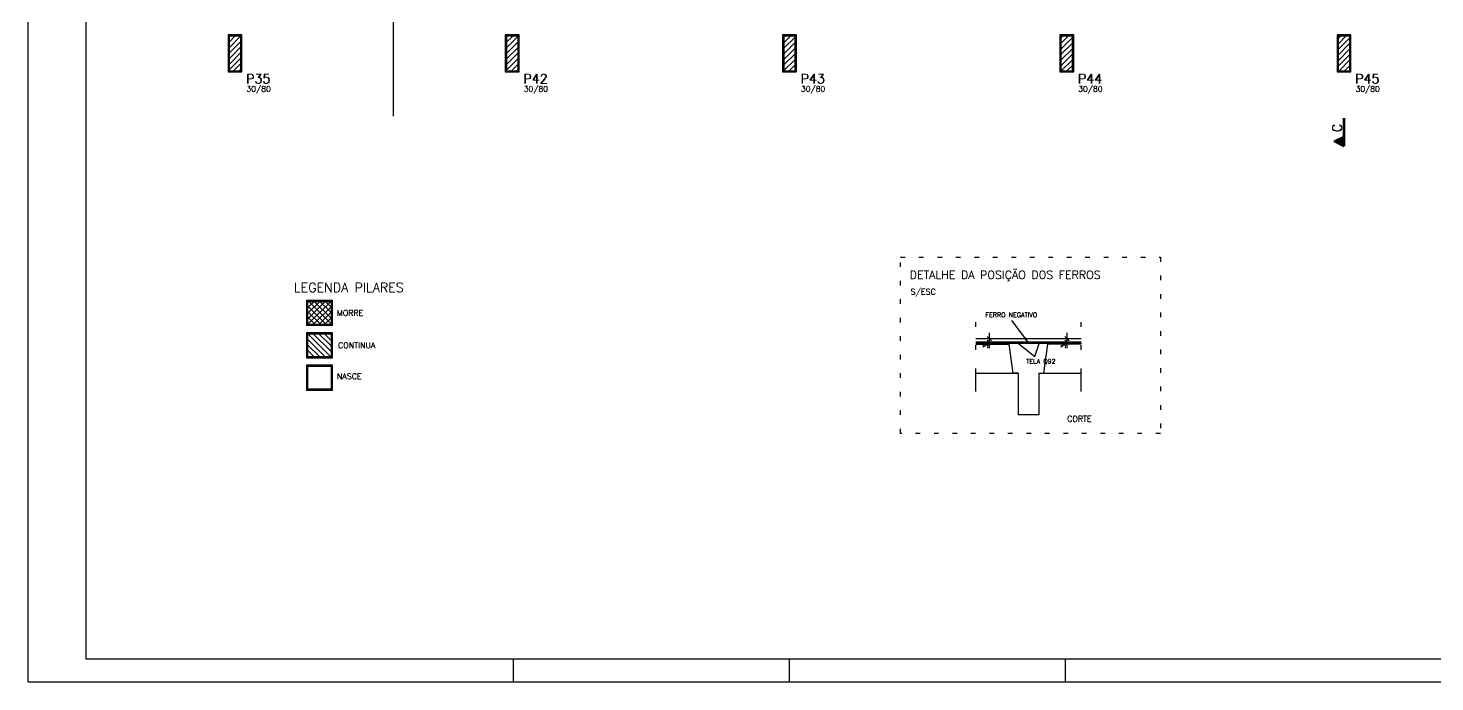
# Model space of a CAD drawing. Extents: x 797 to 1056, y -75 to 15.
# Drawn here: x 972.51 to 1002.95, y -26.56 to -12.42 of the extents above; entities that cross this region are included whole.
import ezdxf

# ---------------------------------------------------------------- set-up
doc = ezdxf.new("R2010")
doc.units = 0
doc.header["$MEASUREMENT"] = 0
doc.linetypes.add('ESTILO_TQS_0002', pattern=[0.4, 0.1, -0.3])
doc.linetypes.add('ESTILO_TQS_0004', pattern=[2, 0.5, -0.4, 0.1, -0.4, 0.1, -0.5])
for name, color, linetype in [('06', 6, 'CONTINUOUS'), ('1', 2, 'CONTINUOUS'), ('11', 11, 'CONTINUOUS'), ('2', 4, 'CONTINUOUS'), ('CERCADURA', 7, 'CONTINUOUS')]:
    doc.layers.add(name, color=color, linetype=linetype)
doc.styles.get("Standard").update_dxf_attribs({"font": 'ROMANS.SHX'})

msp = doc.modelspace()

# ---------------------------------------------------------------- linework, layer by layer
at = {"layer": '06'}
for p, q in [((973.76, 14.987), (973.76, -26.063)), ((973.76, -26.063), (1031.46, -26.063))]:
    msp.add_line(p, q, dxfattribs=at)
at = {"layer": '1', "linetype": 'Continuous'}
for p, q in [((1000.974, -14.969), (1000.974, -14.362)), ((1000.986, -14.969), (1000.986, -14.362)), ((1000.987, -14.362), (1000.987, -14.97)), ((1001, -14.362), (1001, -14.97)), ((1000.774, -14.855), (1000.981, -14.752)), ((1000.982, -14.982), (1000.774, -14.878)), ((1000.776, -14.855), (1000.981, -14.753)), ((1000.981, -14.98), (1000.776, -14.878)), ((1000.78, -14.867), (1000.986, -14.763)), ((1000.987, -14.97), (1000.78, -14.867)), ((1000.782, -14.867), (1000.986, -14.764)), ((1000.986, -14.969), (1000.782, -14.867)), ((1000.783, -14.875), (1000.783, -14.857)), ((1000.796, -14.875), (1000.796, -14.857)), ((1000.799, -14.883), (1000.799, -14.851)), ((1000.812, -14.883), (1000.812, -14.851)), ((1000.815, -14.891), (1000.815, -14.843)), ((1000.828, -14.891), (1000.828, -14.843)), ((1000.831, -14.899), (1000.831, -14.835)), ((1000.844, -14.899), (1000.844, -14.835)), ((1000.847, -14.907), (1000.847, -14.827)), ((1000.86, -14.907), (1000.86, -14.827)), ((1000.863, -14.914), (1000.863, -14.819)), ((1000.876, -14.914), (1000.876, -14.819)), ((1000.879, -14.922), (1000.879, -14.811)), ((1000.891, -14.922), (1000.891, -14.811)), ((1000.895, -14.93), (1000.895, -14.803)), ((1000.907, -14.93), (1000.907, -14.803)), ((1000.911, -14.938), (1000.911, -14.795)), ((1000.923, -14.938), (1000.923, -14.795)), ((1000.927, -14.946), (1000.927, -14.787)), ((1000.939, -14.946), (1000.939, -14.787)), ((1000.943, -14.954), (1000.943, -14.779)), ((1000.955, -14.954), (1000.955, -14.779)), ((1000.959, -14.962), (1000.959, -14.771)), ((1000.971, -14.962), (1000.971, -14.771)), ((993.018, -19.136), (995.298, -19.136)), ((993.018, -19.203), (995.298, -19.203)), ((993.018, -19.216), (995.298, -19.216)), ((993.018, -19.218), (995.298, -19.218)), ((993.018, -19.231), (995.298, -19.231)), ((993.018, -19.256), (993.738, -19.256)), ((993.828, -19.886), (993.738, -19.256)), ((994.488, -19.886), (994.578, -19.256)), ((995.298, -19.256), (994.578, -19.256)), ((993.018, -19.886), (993.828, -19.886)), ((993.933, -19.886), (993.828, -19.886)), ((993.933, -19.886), (993.933, -20.786)), ((994.383, -19.886), (994.488, -19.886)), ((994.383, -19.886), (994.383, -20.786)), ((994.488, -19.886), (995.298, -19.886)), ((994.383, -20.786), (993.933, -20.786))]:
    msp.add_line(p, q, dxfattribs=at)
for points in [[(980.406, 11.495), (980.406, -0.068), (982.289, -0.696), (978.524, -0.696), (980.406, -1.323), (980.406, -14.318)], [(976.836, -13.362), (977.136, -13.362), (977.136, -12.562), (976.836, -12.562), (976.836, -13.362)], [(976.848, -13.35), (977.123, -13.35), (977.123, -12.575), (976.848, -12.575), (976.848, -13.35)], [(976.861, -13.337), (977.111, -13.337), (977.111, -12.587), (976.861, -12.587), (976.861, -13.337)], [(982.836, -13.362), (983.136, -13.362), (983.136, -12.562), (982.836, -12.562), (982.836, -13.362)], [(982.848, -13.35), (983.123, -13.35), (983.123, -12.575), (982.848, -12.575), (982.848, -13.35)], [(982.861, -13.337), (983.111, -13.337), (983.111, -12.587), (982.861, -12.587), (982.861, -13.337)], [(988.836, -13.362), (989.136, -13.362), (989.136, -12.562), (988.836, -12.562), (988.836, -13.362)], [(988.848, -13.35), (989.123, -13.35), (989.123, -12.575), (988.848, -12.575), (988.848, -13.35)], [(988.861, -13.337), (989.111, -13.337), (989.111, -12.587), (988.861, -12.587), (988.861, -13.337)], [(994.836, -13.362), (995.136, -13.362), (995.136, -12.562), (994.836, -12.562), (994.836, -13.362)], [(994.848, -13.35), (995.123, -13.35), (995.123, -12.575), (994.848, -12.575), (994.848, -13.35)], [(994.861, -13.337), (995.111, -13.337), (995.111, -12.587), (994.861, -12.587), (994.861, -13.337)], [(1000.836, -13.362), (1001.136, -13.362), (1001.136, -12.562), (1000.836, -12.562), (1000.836, -13.362)], [(1000.848, -13.35), (1001.123, -13.35), (1001.123, -12.575), (1000.848, -12.575), (1000.848, -13.35)], [(1000.861, -13.337), (1001.111, -13.337), (1001.111, -12.587), (1000.861, -12.587), (1000.861, -13.337)], [(978.541, -18.305), (979.091, -18.305), (979.091, -18.855), (978.541, -18.855), (978.541, -18.305)], [(978.553, -18.317), (979.078, -18.317), (979.078, -18.842), (978.553, -18.842), (978.553, -18.317)], [(978.566, -18.33), (979.066, -18.33), (979.066, -18.83), (978.566, -18.83), (978.566, -18.33)], [(978.541, -19.555), (978.541, -19.005), (979.091, -19.005), (979.091, -19.555), (978.541, -19.555)], [(978.553, -19.542), (978.553, -19.017), (979.078, -19.017), (979.078, -19.542), (978.553, -19.542)], [(978.566, -19.53), (978.566, -19.03), (979.066, -19.03), (979.066, -19.53), (978.566, -19.53)], [(978.541, -19.705), (979.091, -19.705), (979.091, -20.255), (978.541, -20.255), (978.541, -19.705)], [(978.553, -19.717), (979.078, -19.717), (979.078, -20.242), (978.553, -20.242), (978.553, -19.717)], [(978.566, -19.73), (979.066, -19.73), (979.066, -20.23), (978.566, -20.23), (978.566, -19.73)]]:
    msp.add_lwpolyline(points, dxfattribs=at)
for centre in [(993.039, -19.244), (993.489, -19.244), (993.939, -19.244), (994.389, -19.244), (994.839, -19.244), (995.289, -19.244)]:
    msp.add_circle(centre, 0.0075, dxfattribs=at)
at = {"layer": '11', "linetype": 'Continuous'}
for p, q in [((976.986, -12.962), (976.986, -12.962)), ((982.986, -12.962), (982.986, -12.962)), ((988.986, -12.962), (988.986, -12.962)), ((994.986, -12.962), (994.986, -12.962)), ((1000.986, -12.962), (1000.986, -12.962))]:
    msp.add_line(p, q, dxfattribs=at)
at = {"layer": '2', "linetype": 'Continuous'}
for p, q in [((976.836, -12.861), (977.135, -12.562)), ((976.836, -12.741), (977.014, -12.562)), ((976.836, -12.621), (976.894, -12.562)), ((976.836, -12.981), (977.136, -12.681)), ((982.836, -12.751), (983.025, -12.562)), ((982.836, -12.631), (982.905, -12.562)), ((982.836, -12.871), (983.136, -12.571)), ((982.836, -12.992), (983.136, -12.692)), ((988.836, -12.762), (989.035, -12.562)), ((988.836, -12.641), (988.915, -12.562)), ((988.836, -12.882), (989.136, -12.582)), ((988.836, -13.002), (989.136, -12.702)), ((994.836, -12.772), (995.046, -12.562)), ((994.836, -12.652), (994.925, -12.562)), ((994.836, -12.892), (995.136, -12.592)), ((994.836, -13.012), (995.136, -12.712)), ((1000.836, -12.782), (1001.056, -12.562)), ((1000.836, -12.662), (1000.936, -12.562)), ((1000.836, -12.903), (1001.136, -12.603)), ((1000.836, -13.023), (1001.136, -12.723)), ((976.836, -13.101), (977.136, -12.801)), ((976.836, -13.222), (977.136, -12.922)), ((976.836, -13.342), (977.136, -13.042)), ((982.836, -13.112), (983.136, -12.812)), ((982.836, -13.232), (983.136, -12.932)), ((982.836, -13.352), (983.136, -13.052)), ((988.836, -13.122), (989.136, -12.822)), ((988.836, -13.242), (989.136, -12.942)), ((988.836, -13.362), (989.136, -13.063)), ((994.836, -13.133), (995.136, -12.833)), ((994.836, -13.253), (995.136, -12.953)), ((994.847, -13.362), (995.136, -13.073)), ((1000.836, -13.143), (1001.136, -12.843)), ((1000.836, -13.263), (1001.136, -12.963)), ((1000.857, -13.362), (1001.136, -13.083)), ((976.936, -13.362), (977.136, -13.162)), ((977.056, -13.362), (977.136, -13.282)), ((982.946, -13.362), (983.136, -13.172)), ((983.066, -13.362), (983.136, -13.293)), ((988.956, -13.362), (989.136, -13.183)), ((989.077, -13.362), (989.136, -13.303)), ((994.967, -13.362), (995.136, -13.193)), ((995.087, -13.362), (995.136, -13.313)), ((1000.977, -13.362), (1001.136, -13.204)), ((1001.097, -13.362), (1001.136, -13.324)), ((978.566, -18.825), (979.06, -18.33)), ((978.566, -18.705), (978.94, -18.33)), ((978.566, -18.584), (978.82, -18.33)), ((978.566, -18.464), (978.7, -18.33)), ((978.566, -18.344), (978.579, -18.33)), ((978.566, -18.434), (978.961, -18.83)), ((978.566, -18.554), (978.841, -18.83)), ((978.582, -18.33), (979.066, -18.814)), ((978.68, -18.83), (979.066, -18.445)), ((978.702, -18.33), (979.066, -18.694)), ((978.801, -18.83), (979.066, -18.565)), ((978.822, -18.33), (979.066, -18.573)), ((978.942, -18.33), (979.066, -18.453)), ((979.062, -18.33), (979.066, -18.333)), ((978.566, -18.674), (978.721, -18.83)), ((978.566, -18.795), (978.601, -18.83)), ((978.921, -18.83), (979.066, -18.685)), ((979.041, -18.83), (979.066, -18.806)), ((978.566, -19.035), (979.06, -19.53)), ((978.566, -19.155), (978.94, -19.53)), ((978.681, -19.03), (979.066, -19.415)), ((978.801, -19.03), (979.066, -19.295)), ((978.921, -19.03), (979.066, -19.174)), ((979.041, -19.03), (979.066, -19.054)), ((993.355, -19.18), (993.267, -19.092)), ((993.355, -19.26), (993.267, -19.172)), ((993.311, -19.341), (993.311, -19.011)), ((993.311, -19.136), (993.311, -19.136)), ((995.036, -19.18), (994.947, -19.092)), ((995.036, -19.26), (994.947, -19.172)), ((994.981, -19.136), (994.981, -19.136)), ((994.992, -19.341), (994.992, -19.011)), ((995.106, -19.136), (995.117, -19.136)), ((978.566, -19.276), (978.82, -19.53)), ((978.566, -19.396), (978.7, -19.53)), ((993.307, -19.216), (993.307, -19.216)), ((993.432, -19.216), (993.436, -19.216)), ((993.939, -19.244), (994.298, -19.523)), ((994.298, -19.523), (994.389, -19.244)), ((994.981, -19.216), (994.981, -19.216)), ((995.106, -19.216), (995.117, -19.216)), ((978.566, -19.516), (978.58, -19.53)), ((993.828, -19.886), (993.933, -19.886))]:
    msp.add_line(p, q, dxfattribs=at)
at = {"layer": '2', "linetype": 'ESTILO_TQS_0004'}
for p, q in [((993.018, -20.28), (993.018, -18.775)), ((995.298, -20.28), (995.298, -18.775))]:
    msp.add_line(p, q, dxfattribs=at)
at = {"layer": '2', "linetype": 'ESTILO_TQS_0002'}
msp.add_lwpolyline([(997.014, -17.373), (997.014, -21.185), (991.388, -21.185), (991.388, -17.373), (997.014, -17.373)], dxfattribs=at)
at = {"layer": '2', "linetype": 'Continuous'}
msp.add_lwpolyline([(993.791, -18.741), (994.15, -19.218), (994.062, -19.129), (994.15, -19.218), (994.088, -19.109)], dxfattribs=at)
at = {"layer": 'CERCADURA'}
for p, q in [((972.51, -26.563), (972.51, 15.487)), ((983.01, -26.563), (983.01, -26.063)), ((988.985, -26.563), (988.985, -26.063)), ((994.96, -26.563), (994.96, -26.063)), ((972.51, -26.563), (1031.96, -26.563))]:
    msp.add_line(p, q, dxfattribs=at)

# ---------------------------------------------------------------- texts
at = {"layer": '1', "linetype": 'Continuous'}
for s, height, p in [('30/80', 0.12, (977.236, -13.792)), ('P35', 0.2, (977.223, -13.612)), ('P35', 0.2, (977.236, -13.612)), ('30/80', 0.12, (983.236, -13.792)), ('P42', 0.2, (983.223, -13.612)), ('P42', 0.2, (983.236, -13.612)), ('30/80', 0.12, (989.236, -13.792)), ('P43', 0.2, (989.223, -13.612)), ('P43', 0.2, (989.236, -13.612)), ('30/80', 0.12, (995.236, -13.792)), ('P44', 0.2, (995.223, -13.612)), ('P44', 0.2, (995.236, -13.612)), ('30/80', 0.12, (1001.236, -13.792)), ('P45', 0.2, (1001.223, -13.612)), ('P45', 0.2, (1001.236, -13.612)), ('S/ESC', 0.125, (991.607, -18.183)), ('MORRE', 0.125, (979.191, -18.642)), ('FERRO NEGATIVO', 0.1, (993.228, -18.673)), ('CONTINUA', 0.125, (979.217, -19.342)), ('TELA Q92', 0.1, (994.11, -19.677)), ('NASCE', 0.125, (979.193, -20.013)), ('CORTE', 0.125, (994.995, -20.933))]:
    msp.add_text(s, height=height, dxfattribs=at).set_placement(p)
for p in [(1000.937, -14.662), (1000.937, -14.675)]:
    msp.add_text('C', height=0.2, rotation=90, dxfattribs=at).set_placement(p)
at = {"layer": '1', "color": 5, "linetype": 'Continuous'}
for s, height, p in [('DETALHE DA POSIÇÃO DOS FERROS ', 0.175, (991.588, -17.843)), ('LEGENDA PILARES', 0.2, (978.263, -18.128))]:
    msp.add_text(s, height=height, dxfattribs=at).set_placement(p)
at = {"layer": '2', "linetype": 'Continuous'}
for p in [(993.281, -19.349), (994.962, -19.349)]:
    msp.add_text('3', height=0.1, rotation=90, dxfattribs=at).set_placement(p)

doc.saveas('drawing.dxf')
